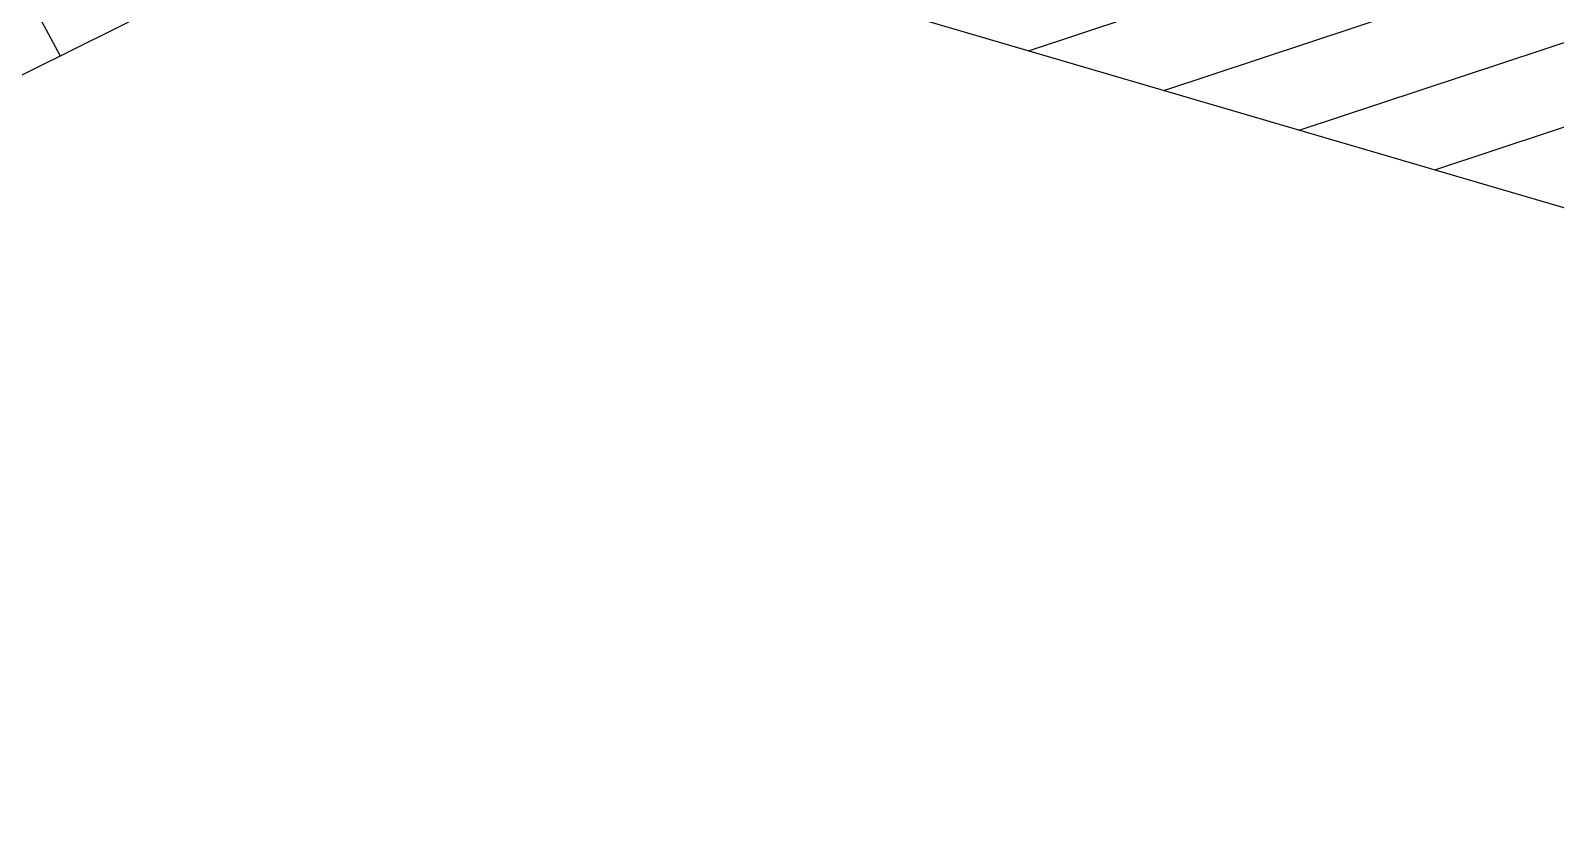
# Model space of a CAD drawing. Header units: metres. Extents: x 419533 to 423558, y 4805342 to 4807578.
# Drawn here: x 423117.02 to 423153.66, y 4807462.29 to 4807481.15 of the extents above; entities that cross this region are included whole.
import ezdxf

# ---------------------------------------------------------------- set-up
doc = ezdxf.new("R2010")
doc.units = ezdxf.units.M
for name, color, linetype in [('C-TINN-BNDY', 110, 'Continuous'), ('C-TOPO-MAJR', 9, 'Continuous'), ('C-TOPO-MINR', 8, 'Continuous')]:
    doc.layers.add(name, color=color, linetype=linetype)

# ---------------------------------------------------------------- blocks, each defined once
blk = doc.blocks.new('leg_extensions_profiles_1')
at = {"layer": 'C-TINN-BNDY', "color": 110, "linetype": 'Continuous', "lineweight": -3, "flags": 128}
blk.add_lwpolyline([(423234.184, 4807452.05), (423222.298, 4807455.787), (423190.418, 4807466.183), (423126.529, 4807484.902), (423078.768, 4807461.203), (423033.144, 4807416.132)], dxfattribs=at)
at = {"layer": 'C-TOPO-MAJR', "color": 9, "linetype": 'Continuous', "lineweight": -3, "elevation": 1735, "flags": 128}
blk.add_lwpolyline([(423144.258, 4807479.708), (423155.823, 4807483.544), (423155.05, 4807485.849), (423160.993, 4807488.667), (423167.384, 4807501.719), (423167.404, 4807501.804), (423167.405, 4807501.815), (423167.452, 4807501.867), (423174.64, 4807505.516)], dxfattribs=at)
at = {"layer": 'C-TOPO-MINR', "color": 8, "linetype": 'Continuous', "lineweight": -3, "flags": 128}
for points, elevation in [([(423116.335, 4807483.15), (423117.736, 4807480.539)], 1726), ([(423141.005, 4807480.661), (423153.385, 4807484.767), (423152.794, 4807486.53), (423159.198, 4807489.566), (423163.544, 4807498.443), (423164.125, 4807500.876), (423164.145, 4807501.194), (423165.509, 4807502.693), (423172.271, 4807506.126)], 1734), ([(423147.51, 4807478.755), (423158.26, 4807482.321), (423157.306, 4807485.168), (423162.789, 4807487.768), (423168.769, 4807499.982), (423169.237, 4807500.151), (423169.497, 4807500.98), (423170.169, 4807501.433), (423177.01, 4807504.905)], 1736), ([(423150.762, 4807477.802), (423160.698, 4807481.097), (423159.561, 4807484.487), (423164.585, 4807486.869), (423170.063, 4807498.058), (423171.016, 4807498.403), (423171.545, 4807500.091), (423172.914, 4807501.014), (423179.379, 4807504.295)], 1737)]:
    blk.add_lwpolyline(points, dxfattribs=dict(at, elevation=elevation))

msp = doc.modelspace()

# ---------------------------------------------------------------- linework, layer by layer
at = {"layer": 'C-TOPO-MAJR', "color": 9, "linetype": 'Continuous', "lineweight": -3, "elevation": 1735, "flags": 128}
msp.add_lwpolyline([(423144.258, 4807479.708), (423155.823, 4807483.544), (423155.05, 4807485.849), (423160.993, 4807488.667), (423167.384, 4807501.719), (423167.404, 4807501.804), (423167.405, 4807501.815), (423167.452, 4807501.867), (423174.64, 4807505.516)], dxfattribs=at)
at = {"layer": 'C-TOPO-MINR', "color": 8, "linetype": 'Continuous', "lineweight": -3, "flags": 128}
for points, elevation in [([(423141.005, 4807480.661), (423153.385, 4807484.767), (423152.794, 4807486.53), (423159.198, 4807489.566), (423163.544, 4807498.443), (423164.125, 4807500.876), (423164.145, 4807501.194), (423165.509, 4807502.693), (423172.271, 4807506.126)], 1734), ([(423147.51, 4807478.755), (423158.26, 4807482.321), (423157.306, 4807485.168), (423162.789, 4807487.768), (423168.769, 4807499.982), (423169.237, 4807500.151), (423169.497, 4807500.98), (423170.169, 4807501.433), (423177.01, 4807504.905)], 1736), ([(423150.762, 4807477.802), (423160.698, 4807481.097), (423159.561, 4807484.487), (423164.585, 4807486.869), (423170.063, 4807498.058), (423171.016, 4807498.403), (423171.545, 4807500.091), (423172.914, 4807501.014), (423179.379, 4807504.295)], 1737), ([(423116.335, 4807483.15), (423117.736, 4807480.539)], 1726)]:
    msp.add_lwpolyline(points, dxfattribs=dict(at, elevation=elevation))

# ---------------------------------------------------------------- block references
msp.add_blockref('leg_extensions_profiles_1', (0, 0))

doc.saveas('drawing.dxf')
